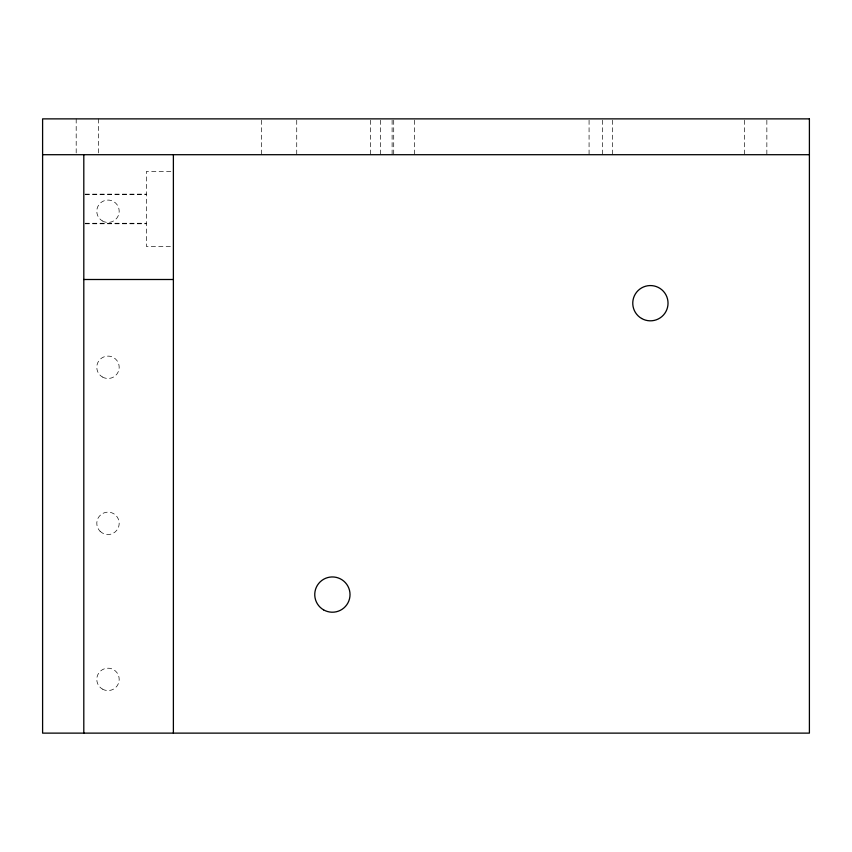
<?xml version="1.0" encoding="UTF-8"?>
<svg xmlns="http://www.w3.org/2000/svg" width="852" height="852" viewBox="0 0 852 852"><rect width="100%" height="100%" fill="white"/><g stroke="black" fill="none" stroke-linecap="round" stroke-linejoin="round"><path stroke-width="0.64" stroke-dasharray="4.26 3.19" d="M170.826 171.337L146.512 171.337L146.512 246.59L170.826 246.59M85.115 194.149L146.512 194.149M85.115 194.65L146.512 194.65M85.115 223.267L146.512 223.267M85.115 223.778L146.512 223.778M766.853 120.207L766.853 154.702M744.456 120.207L744.456 154.702M612.364 120.207L612.364 154.702M602.321 120.207L602.321 154.702M589.073 120.207L589.073 154.702M414.509 120.207L414.509 154.702M393.709 120.207L393.709 154.702M392.112 120.207L392.112 154.702M380.461 120.207L380.461 154.702M370.418 120.207L370.418 154.702M296.73 120.207L296.73 154.702M261.457 120.207L261.457 154.702M98.587 118.875L98.587 153.381M76.19 118.875L76.19 153.381M100.078 531.254A11.193 11.193 0 0 0 118.811 526.238A11.193 11.193 0 0 0 105.094 512.521A11.193 11.193 0 0 0 100.078 531.254M102.389 220.956A11.193 11.193 0 0 0 119.195 211.253A11.193 11.193 0 0 0 102.389 201.562A11.193 11.193 0 0 0 102.389 220.956M102.389 689.076A11.193 11.193 0 0 0 119.195 679.374A11.193 11.193 0 0 0 102.389 669.683A11.193 11.193 0 0 0 102.389 689.076M102.389 376.989A11.193 11.193 0 0 0 119.195 367.297A11.193 11.193 0 0 0 102.389 357.595A11.193 11.193 0 0 0 102.389 376.989"/><path stroke-width="1.28" d="M42.6 154.702L809.4 154.702M83.805 279.499L173.382 279.499M173.382 154.702L173.382 733.125M83.805 154.702L83.805 733.125M809.4 118.875L42.6 118.875L42.6 733.125L809.4 733.125L809.4 118.875M641.577 318.467A17.636 17.636 0 0 0 668.032 303.195A17.636 17.636 0 0 0 641.577 287.923A17.636 17.636 0 0 0 641.577 318.467M323.568 609.851A17.636 17.636 0 0 0 350.023 594.579A17.636 17.636 0 0 0 323.568 579.307A17.636 17.636 0 0 0 323.568 609.851"/></g></svg>
